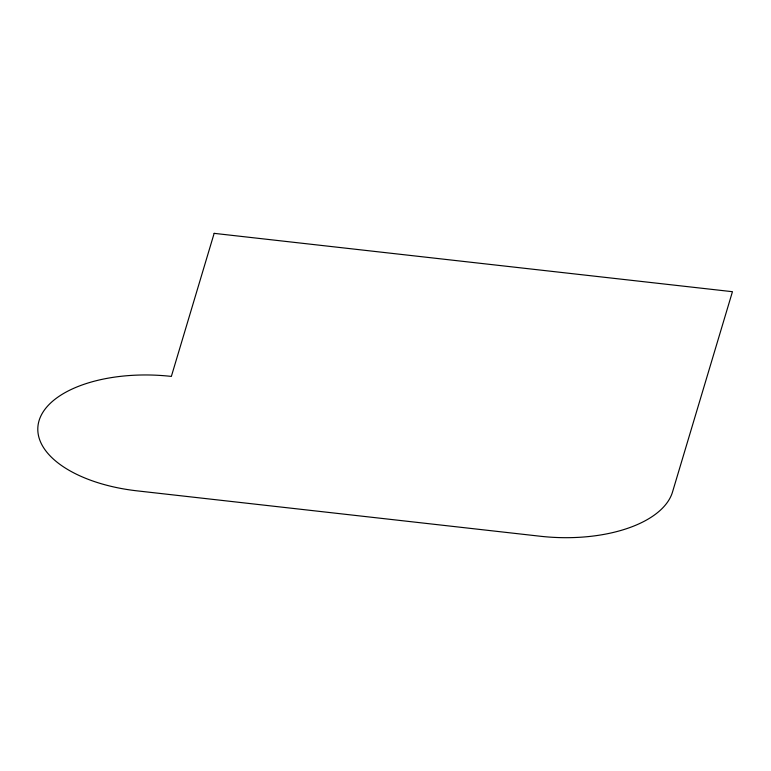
<?xml version="1.0" encoding="UTF-8"?>
<svg xmlns="http://www.w3.org/2000/svg" width="771" height="771" viewBox="0 0 771 771"><rect width="100%" height="100%" fill="white"/><g stroke="black" fill="none" stroke-linecap="round" stroke-linejoin="round"><path stroke-width="1.16" d="M214.155 233.353L171.355 376.412A116.556 58.451 2.9 0 0 39.061 420.667A116.556 58.451 2.9 0 0 137.113 490.857L540.23 536.24A116.556 58.451 2.9 0 0 672.524 491.985L732.45 291.698L214.155 233.353"/></g></svg>
